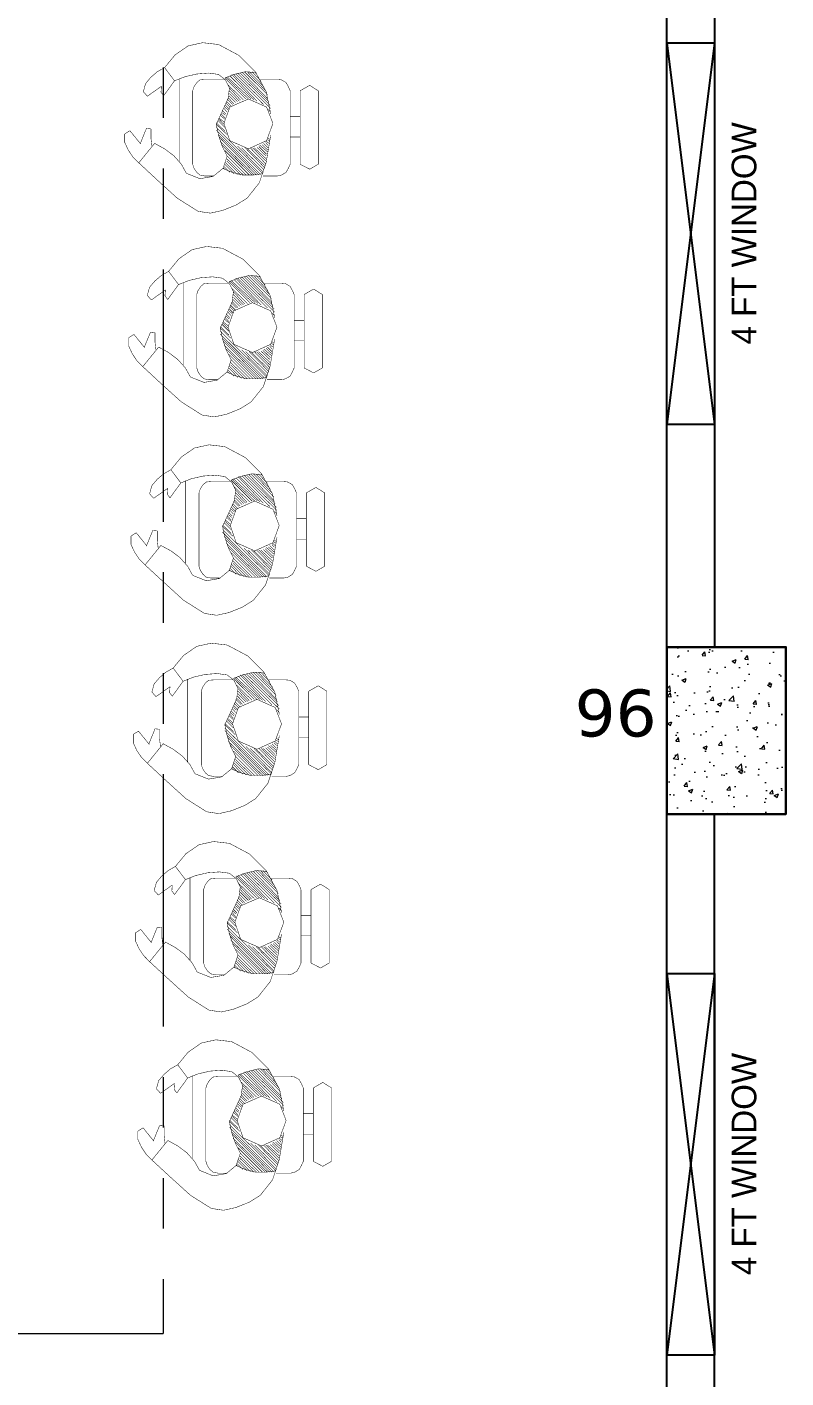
# Model space of a CAD drawing. Header units: inches. Extents: x -217 to 2701, y -906 to 3312.
# Drawn here: x 901.6 to 997, y 1458.1 to 1628 of the extents above; entities that cross this region are included whole.
import ezdxf

# ---------------------------------------------------------------- set-up
doc = ezdxf.new("R2010")
doc.units = ezdxf.units.IN
doc.header["$MEASUREMENT"] = 0
doc.linetypes.add('PHANTOM', pattern=[63.5, 31.75, -6.35, 6.35, -6.35, 6.35, -6.35])
doc.layers.get('0').update_dxf_attribs({"color": 8, "linetype": 'CONTINUOUS'})
for name, color, linetype, lineweight in [('AR. COLUMN', 160, 'CONTINUOUS', 30), ('AR. R.C.C HATCH', 253, 'CONTINUOUS', 9), ('PHAN', 8, 'PHANTOM', 18)]:
    doc.layers.add(name, color=color, linetype=linetype, lineweight=lineweight)
for name, color, linetype in [('COLUMN', 8, 'CONTINUOUS'), ('COLUMN HATCH', 8, 'CONTINUOUS'), ('MAA-CABLE TRAY', 8, 'CONTINUOUS'), ('TEXT', 8, 'CONTINUOUS'), ('WALL', 7, 'CONTINUOUS')]:
    doc.layers.add(name, color=color, linetype=linetype)
doc.styles.add('H St Bt', font='stylu.ttf')
doc.styles.add('VERDANA', font='verdana.ttf')

# ---------------------------------------------------------------- blocks, each defined once
blk = doc.blocks.new('*U414')
at = {"layer": 'WALL', "color": 0}
for p, q in [((60520.06, 48188.77), (60526.06, 48188.77)), ((60520.06, 48140.77), (60520.06, 48188.77)), ((60526.06, 48188.77), (60520.06, 48140.77)), ((60520.06, 48188.77), (60526.06, 48140.77)), ((60526.06, 48188.77), (60526.06, 48140.77)), ((60526.06, 48140.77), (60520.06, 48140.77))]:
    blk.add_line(p, q, dxfattribs=at)
at = {"layer": 'TEXT', "lineweight": 0, "style": 'H St Bt'}
blk.add_text('4 FT WINDOW', height=3.1104, rotation=90, dxfattribs=at).set_placement((60531.34, 48150.84))
blk = doc.blocks.new('*U415')
at = {"layer": 'WALL', "color": 0}
for p, q in [((60520.06, 48188.77), (60526.06, 48188.77)), ((60520.06, 48140.77), (60520.06, 48188.77)), ((60526.06, 48188.77), (60520.06, 48140.77)), ((60520.06, 48188.77), (60526.06, 48140.77)), ((60526.06, 48188.77), (60526.06, 48140.77)), ((60526.06, 48140.77), (60520.06, 48140.77))]:
    blk.add_line(p, q, dxfattribs=at)
at = {"layer": 'TEXT', "lineweight": 0, "style": 'H St Bt'}
blk.add_text('4 FT WINDOW', height=3.1104, rotation=90, dxfattribs=at).set_placement((60531.34, 48150.84))
blk = doc.blocks.new('ASDFCADF')
at = {"lineweight": 18}
blk.add_wipeout([(0, -21), (0, 0), (-15, 0), (-15, -21)], dxfattribs=at)
at = {"layer": 'AR. R.C.C HATCH'}
h = blk.add_hatch(dxfattribs=at)
h.set_pattern_fill('AR-CONC', color=256, scale=0.75, angle=360, style=0)
h.set_pattern_definition([(50, (-15, -23), (5.37945, -0.47064), [0.5625, -6.1875]), (355, (-15, -23), (-1.0406, 5.6414), [0.45, -4.95]), (100.451, (-14.5517, -23.039), (4.3388, 5.1708), [0.47805, -5.2586]), (46.184, (-15, -21.5), (8.0043, -1.2414), [0.8438, -9.2813]), (96.636, (-14.333, -21.6034), (7.01, 7.306), [0.717, -7.8879]), (351.184, (-15, -21.5), (7.01, 7.306), [0.675, -7.425]), (21, (-14.25, -21.875), (4.4768, -3.01964), [0.5625, -6.1875]), (326, (-14.25, -21.875), (1.8249, 5.4386), [0.45, -4.95]), (71.451, (-13.877, -22.1266), (6.3017, 2.419), [0.47805, -5.2586]), (37.5, (-15, -23), (0.0912, 2.4967), [0, -4.89, 0, -5.025, 0, -4.96875]), (7.5, (-15, -23), (1.97302, 2.9581), [0, -2.865, 0, -4.7775, 0, -1.89375]), (327.5, (-16.6725, -23), (4.00367, -0.16916), [0, -1.875, 0, -5.85, 0, -7.7625]), (317.5, (-17.4225, -23), (4.3739, 0.7508), [0, -2.4375, 0, -3.885, 0, -5.5125])])
h.paths.add_polyline_path([(0, 0), (-15, 0), (-15, -21), (0, -21)])
at = {"layer": 'AR. COLUMN'}
blk.add_lwpolyline([(0, -21), (0, 0), (-15, 0), (-15, -21)], close=True, dxfattribs=at)
at = {"layer": 'MAA-CABLE TRAY', "lineweight": 18}
for points in [[(-15, -21), (-15, 0), (0, 0), (0, -21)], [(-15, 0), (0, 0), (0, -21), (-15, -21)]]:
    blk.add_lwpolyline(points, close=True, dxfattribs=at)

msp = doc.modelspace()

# ---------------------------------------------------------------- hatches: boundary and pattern name
at = {"layer": 'COLUMN HATCH', "linetype": 'Continuous'}
msp.add_hatch(color=256, dxfattribs=at).paths.add_polyline_path([(997, 1549.98), (982, 1549.98), (982, 1528.98), (997, 1528.98)])

# ---------------------------------------------------------------- linework, layer by layer
at = {"layer": 'COLUMN', "linetype": 'Continuous'}
msp.add_lwpolyline([(982, 1528.98), (997, 1528.98), (997, 1549.98), (982, 1549.98)], close=True, dxfattribs=at)
at = {"layer": 'COLUMN', "linetype": 'Continuous', "const_width": 0.0614}
msp.add_lwpolyline([(939.55, 1510.25), (939.55, 1519.49)], dxfattribs=at)
at = {"layer": 'PHAN', "lineweight": 0}
for p in [(918.67, 1661), (894.67, 1463.63)]:
    msp.add_line(p, (918.67, 1463.63), dxfattribs=at)
at = {"layer": 'PHAN', "lineweight": 0, "const_width": 0.0614}
for points in [[(925.64, 1625.78), (923.64, 1626.01), (921.82, 1625.61), (920.17, 1624.47), (918.85, 1622.87)], [(932.2, 1617.05), (931.63, 1619.85), (930.26, 1622.36), (928.21, 1624.41), (925.64, 1625.78)], [(918.85, 1622.87), (917.94, 1622.36), (917.14, 1621.67), (916.46, 1620.87), (916.18, 1619.85)], [(918.85, 1622.87), (920.11, 1621.22), (918.74, 1619.34)], [(924.39, 1622.19), (922.9, 1622.07), (921.42, 1621.73), (920.11, 1621.22)], [(920.68, 1621.5), (920.68, 1611.07)], [(923.93, 1621.39), (923.3, 1621.33), (922.9, 1620.99), (922.56, 1620.48), (922.39, 1619.96)], [(923.93, 1621.39), (926.44, 1621.39)], [(926.84, 1618.99), (927.01, 1620.31), (926.5, 1621.33), (925.64, 1622.02), (924.39, 1622.19)], [(930.37, 1622.24), (929, 1622.36), (927.58, 1622.02), (926.44, 1621.56)], [(926.44, 1621.56), (929.06, 1618.93)], [(926.55, 1621.67), (929.4, 1618.93)], [(926.72, 1621.73), (929.74, 1618.93)], [(927.06, 1621.84), (930.09, 1618.82)], [(927.29, 1622.02), (930.48, 1618.65)], [(927.52, 1622.02), (931.28, 1618.25)], [(927.8, 1622.07), (932.2, 1617.74)], [(928.03, 1622.19), (932.14, 1618.14)], [(928.38, 1622.19), (931.97, 1618.6)], [(928.66, 1622.24), (931.85, 1618.93)], [(928.89, 1622.36), (931.8, 1619.45)], [(929.23, 1622.36), (931.57, 1619.96)], [(929.52, 1622.36), (931.34, 1620.48)], [(929.86, 1622.36), (931, 1621.16)], [(930.26, 1622.24), (930.48, 1622.02)], [(930.83, 1621.39), (933.05, 1621.39)], [(934.65, 1619.96), (934.42, 1620.48), (934.13, 1620.99), (933.56, 1621.33), (933.05, 1621.39)], [(916.18, 1619.85), (916.69, 1619.28)], [(916.69, 1619.28), (918.46, 1620.53)], [(918.74, 1619.34), (918.4, 1619.79), (918.46, 1620.53)], [(922.39, 1610.72), (922.39, 1619.96)], [(926.84, 1620.7), (928.77, 1618.82)], [(927.01, 1620.31), (928.43, 1618.77)], [(927.01, 1619.96), (928.26, 1618.65)], [(927.01, 1619.62), (928.03, 1618.6)], [(934.65, 1619.96), (934.65, 1610.72)], [(938.18, 1619.96), (937.1, 1620.65), (935.9, 1619.96)], [(935.9, 1619.96), (935.9, 1610.72)], [(938.18, 1610.72), (938.18, 1619.96)], [(926.84, 1618.99), (925.35, 1615.74), (925.64, 1614.37), (926.09, 1613.01), (926.72, 1611.75)], [(929.4, 1618.93), (927.06, 1617.91), (926.32, 1615.86), (927.06, 1613.69), (929.4, 1612.66), (931.68, 1613.69), (932.48, 1615.86), (931.68, 1617.91), (929.4, 1618.93)], [(926.32, 1617.74), (926.72, 1617.28)], [(926.44, 1617.91), (926.84, 1617.57)], [(926.5, 1618.14), (927.01, 1617.63)], [(926.55, 1618.42), (927.06, 1617.91)], [(926.67, 1618.6), (927.29, 1617.97)], [(926.72, 1618.93), (927.41, 1618.25)], [(926.84, 1619.11), (927.58, 1618.31)], [(926.95, 1619.34), (927.8, 1618.48)], [(925.58, 1616.2), (926.44, 1615.34)], [(925.7, 1616.54), (926.32, 1616.03)], [(925.7, 1616.37), (926.32, 1615.74)], [(925.87, 1616.88), (926.44, 1616.37)], [(925.98, 1617.05), (926.44, 1616.54)], [(926.09, 1617.22), (926.5, 1616.88)], [(926.15, 1617.45), (926.55, 1617.05)], [(931.85, 1617.63), (932.2, 1617.28)], [(935.9, 1616.71), (934.65, 1616.71)], [(913.84, 1614.53), (914.49, 1614.94)], [(915.61, 1610.9), (914.87, 1611.64), (914.28, 1612.51), (913.84, 1613.47), (913.84, 1614.53)], [(915.86, 1613.26), (914.49, 1614.94)], [(921.59, 1609.59), (920.97, 1610.72), (920, 1611.81), (918.85, 1612.66), (917.6, 1613.35), (915.61, 1610.9), (917.94, 1608.73), (920.45, 1606.45), (923.07, 1604.8), (924.61, 1604.57), (926.15, 1604.91), (927.86, 1605.6), (929.23, 1606.45), (930.77, 1608.39), (931.63, 1610.95), (932.2, 1614.37)], [(915.8, 1613.33), (916.57, 1615.23)], [(916.57, 1615.23), (917.14, 1615.17)], [(917.14, 1615.17), (917.14, 1613.98)], [(925.35, 1615.92), (926.44, 1614.89)], [(925.35, 1615.74), (926.67, 1614.49)], [(925.35, 1615.34), (931.23, 1609.53)], [(925.35, 1615), (930.94, 1609.42)], [(925.58, 1614.49), (930.71, 1609.36)], [(917.14, 1613.98), (917.26, 1613.01)], [(925.7, 1614.15), (930.43, 1609.36)], [(925.81, 1613.63), (930.14, 1609.36)], [(926.09, 1613.12), (929.86, 1609.36)], [(928.03, 1613.01), (931.28, 1609.7)], [(928.55, 1612.78), (931.34, 1610.04)], [(929, 1612.78), (931.45, 1610.27)], [(929.29, 1612.66), (931.45, 1610.56)], [(929.63, 1612.78), (931.57, 1610.78)], [(929.92, 1612.78), (931.57, 1611.13)], [(930.14, 1612.78), (931.63, 1611.41)], [(930.48, 1612.84), (931.63, 1611.75)], [(930.71, 1612.95), (931.68, 1611.98)], [(930.83, 1613.12), (931.8, 1612.27)], [(931.11, 1613.18), (931.85, 1612.49)], [(931.28, 1613.35), (931.85, 1612.78)], [(931.57, 1613.46), (931.85, 1613.12)], [(931.63, 1613.63), (931.97, 1613.35)], [(931.8, 1613.81), (932.08, 1613.63)], [(931.85, 1614.03), (932.08, 1613.86)], [(934.65, 1614.15), (935.9, 1614.15)], [(921.59, 1609.59), (923.3, 1608.9), (924.95, 1609.19), (926.21, 1610.21), (926.72, 1611.75)], [(926.44, 1612.44), (929.52, 1609.36)], [(926.5, 1610.95), (928.03, 1609.42)], [(926.67, 1611.41), (928.77, 1609.36)], [(926.67, 1611.13), (928.43, 1609.36)], [(926.72, 1611.75), (929.12, 1609.36)], [(922.39, 1610.72), (922.56, 1610.21), (922.9, 1609.7), (923.3, 1609.36), (923.93, 1609.24)], [(925.01, 1609.24), (923.93, 1609.24)], [(926.15, 1610.21), (927.35, 1609.7), (928.66, 1609.36), (929.92, 1609.36), (931.23, 1609.53)], [(926.21, 1610.27), (926.5, 1610.04)], [(926.32, 1610.44), (927.06, 1609.7)], [(926.44, 1610.72), (927.58, 1609.53)], [(933.05, 1609.24), (931.23, 1609.24)], [(933.05, 1609.24), (933.56, 1609.36), (934.13, 1609.7), (934.42, 1610.21), (934.65, 1610.72)], [(935.9, 1610.72), (937.1, 1610.1), (938.18, 1610.72)], [(926.14, 1600.15), (924.15, 1600.38), (922.32, 1599.98), (920.67, 1598.84), (919.36, 1597.25)], [(932.7, 1591.43), (932.13, 1594.22), (930.76, 1596.73), (928.71, 1598.78), (926.14, 1600.15)], [(919.36, 1597.25), (918.45, 1596.73), (917.65, 1596.05), (916.96, 1595.25), (916.68, 1594.22)], [(919.36, 1597.25), (920.61, 1595.59), (919.25, 1593.71)], [(924.89, 1596.56), (923.41, 1596.45), (921.93, 1596.1), (920.61, 1595.59)], [(921.18, 1595.87), (921.18, 1585.44)], [(924.43, 1595.76), (923.81, 1595.7), (923.41, 1595.36), (923.07, 1594.85), (922.9, 1594.34)], [(924.43, 1595.76), (926.94, 1595.76)], [(927.34, 1593.37), (927.51, 1594.68), (927, 1595.7), (926.14, 1596.39), (924.89, 1596.56)], [(930.88, 1596.62), (929.51, 1596.73), (928.08, 1596.39), (926.94, 1595.93)], [(926.94, 1595.93), (929.56, 1593.31)], [(927.06, 1596.05), (929.91, 1593.31)], [(927.23, 1596.1), (930.25, 1593.31)], [(927.57, 1596.22), (930.59, 1593.2)], [(927.8, 1596.39), (930.99, 1593.02)], [(928.03, 1596.39), (931.79, 1592.63)], [(928.31, 1596.45), (932.7, 1592.11)], [(928.54, 1596.56), (932.64, 1592.51)], [(928.88, 1596.56), (932.47, 1592.97)], [(929.17, 1596.62), (932.36, 1593.31)], [(929.39, 1596.73), (932.3, 1593.82)], [(929.74, 1596.73), (932.08, 1594.34)], [(930.02, 1596.73), (931.85, 1594.85)], [(930.36, 1596.73), (931.5, 1595.53)], [(930.76, 1596.62), (930.99, 1596.39)], [(931.33, 1595.76), (933.56, 1595.76)], [(935.15, 1594.34), (934.92, 1594.85), (934.64, 1595.36), (934.07, 1595.7), (933.56, 1595.76)], [(916.68, 1594.22), (917.19, 1593.65)], [(917.19, 1593.65), (918.96, 1594.91)], [(919.25, 1593.71), (918.9, 1594.16), (918.96, 1594.91)], [(922.9, 1585.1), (922.9, 1594.34)], [(927.34, 1595.08), (929.28, 1593.2)], [(927.51, 1594.68), (928.94, 1593.14)], [(927.51, 1594.34), (928.77, 1593.02)], [(927.51, 1593.99), (928.54, 1592.97)], [(935.15, 1594.34), (935.15, 1585.1)], [(938.69, 1594.34), (937.6, 1595.02), (936.41, 1594.34)], [(936.41, 1594.34), (936.41, 1585.1)], [(938.69, 1585.1), (938.69, 1594.34)], [(927.34, 1593.37), (925.86, 1590.12), (926.14, 1588.75), (926.6, 1587.38), (927.23, 1586.13)], [(929.91, 1593.31), (927.57, 1592.28), (926.83, 1590.23), (927.57, 1588.07), (929.91, 1587.04), (932.19, 1588.07), (932.99, 1590.23), (932.19, 1592.28), (929.91, 1593.31)], [(926.94, 1592.28), (927.34, 1591.94)], [(927, 1592.51), (927.51, 1592)], [(927.06, 1592.8), (927.57, 1592.28)], [(927.17, 1592.97), (927.8, 1592.34)], [(927.23, 1593.31), (927.91, 1592.63)], [(927.34, 1593.48), (928.08, 1592.68)], [(927.46, 1593.71), (928.31, 1592.85)], [(926.09, 1590.57), (926.94, 1589.72)], [(926.2, 1590.92), (926.83, 1590.4)], [(926.2, 1590.75), (926.83, 1590.12)], [(926.37, 1591.26), (926.94, 1590.75)], [(926.49, 1591.43), (926.94, 1590.92)], [(926.6, 1591.6), (927, 1591.26)], [(926.66, 1591.83), (927.06, 1591.43)], [(926.83, 1592.11), (927.23, 1591.66)], [(932.36, 1592), (932.7, 1591.66)], [(936.41, 1591.09), (935.15, 1591.09)], [(916.11, 1585.27), (915.37, 1586.01), (914.79, 1586.89), (914.35, 1587.84), (914.35, 1588.9)], [(914.35, 1588.9), (915, 1589.32)], [(916.36, 1587.63), (915, 1589.32)], [(916.3, 1587.7), (917.08, 1589.6)], [(917.08, 1589.6), (917.65, 1589.55)], [(917.65, 1589.55), (917.65, 1588.35)], [(925.86, 1590.29), (926.94, 1589.26)], [(925.86, 1590.12), (927.17, 1588.86)], [(925.86, 1589.72), (931.73, 1583.9)], [(925.86, 1589.37), (931.45, 1583.79)], [(926.09, 1588.86), (931.22, 1583.73)], [(922.1, 1583.96), (921.47, 1585.1), (920.5, 1586.18), (919.36, 1587.04), (918.11, 1587.72), (916.11, 1585.27), (918.45, 1583.1), (920.96, 1580.83), (923.58, 1579.17), (925.12, 1578.94), (926.66, 1579.28), (928.37, 1579.97), (929.74, 1580.83), (931.28, 1582.76), (932.13, 1585.33), (932.7, 1588.75)], [(917.65, 1588.35), (917.76, 1587.38)], [(926.2, 1588.52), (930.93, 1583.73)], [(926.32, 1588.01), (930.65, 1583.73)], [(926.6, 1587.49), (930.36, 1583.73)], [(928.54, 1587.38), (931.79, 1584.07)], [(929.05, 1587.15), (931.85, 1584.42)], [(929.51, 1587.15), (931.96, 1584.64)], [(930.14, 1587.15), (932.08, 1585.16)], [(930.42, 1587.15), (932.08, 1585.5)], [(930.65, 1587.15), (932.13, 1585.78)], [(930.99, 1587.21), (932.13, 1586.13)], [(931.22, 1587.32), (932.19, 1586.36)], [(931.33, 1587.49), (932.3, 1586.64)], [(931.62, 1587.55), (932.36, 1586.87)], [(931.79, 1587.72), (932.36, 1587.15)], [(932.08, 1587.84), (932.36, 1587.49)], [(932.13, 1588.01), (932.47, 1587.72)], [(932.3, 1588.18), (932.59, 1588.01)], [(932.36, 1588.41), (932.59, 1588.24)], [(935.15, 1588.52), (936.41, 1588.52)], [(922.1, 1583.96), (923.81, 1583.28), (925.46, 1583.56), (926.71, 1584.59), (927.23, 1586.13)], [(926.94, 1586.81), (930.02, 1583.73)], [(927.17, 1585.78), (929.28, 1583.73)], [(927.17, 1585.5), (928.94, 1583.73)], [(927.23, 1586.13), (929.62, 1583.73)], [(929.79, 1587.04), (931.96, 1584.93)], [(922.9, 1585.1), (923.07, 1584.59), (923.41, 1584.07), (923.81, 1583.73), (924.43, 1583.62)], [(926.66, 1584.59), (927.85, 1584.07), (929.17, 1583.73), (930.42, 1583.73), (931.73, 1583.9)], [(926.71, 1584.64), (927, 1584.42)], [(926.83, 1584.81), (927.57, 1584.07)], [(926.94, 1585.1), (928.08, 1583.9)], [(927, 1585.33), (928.54, 1583.79)], [(933.56, 1583.62), (934.07, 1583.73), (934.64, 1584.07), (934.92, 1584.59), (935.15, 1585.1)], [(936.41, 1585.1), (937.6, 1584.47), (938.69, 1585.1)], [(925.52, 1583.62), (924.43, 1583.62)], [(933.56, 1583.62), (931.73, 1583.62)], [(926.43, 1575.2), (924.44, 1575.43), (922.61, 1575.03), (920.96, 1573.89), (919.65, 1572.3)], [(932.99, 1566.48), (932.42, 1569.27), (931.05, 1571.78), (929, 1573.83), (926.43, 1575.2)], [(919.65, 1572.3), (918.74, 1571.78), (917.94, 1571.1), (917.25, 1570.3), (916.97, 1569.27)], [(919.65, 1572.3), (920.9, 1570.64), (919.53, 1568.76)], [(925.18, 1571.61), (923.69, 1571.5), (922.21, 1571.16), (920.9, 1570.64)], [(921.47, 1570.93), (921.47, 1560.49)], [(924.72, 1570.81), (924.09, 1570.75), (923.69, 1570.41), (923.35, 1569.9), (923.18, 1569.39)], [(924.72, 1570.81), (927.23, 1570.81)], [(927.63, 1568.42), (927.8, 1569.73), (927.29, 1570.75), (926.43, 1571.44), (925.18, 1571.61)], [(931.16, 1571.67), (929.8, 1571.78), (928.37, 1571.44), (927.23, 1570.98)], [(927.23, 1570.98), (929.85, 1568.36)], [(927.34, 1571.1), (930.19, 1568.36)], [(927.51, 1571.16), (930.54, 1568.36)], [(927.63, 1570.13), (929.57, 1568.25)], [(927.86, 1571.27), (930.88, 1568.25)], [(928.09, 1571.44), (931.28, 1568.08)], [(928.31, 1571.44), (932.08, 1567.68)], [(928.6, 1571.5), (932.99, 1567.16)], [(928.83, 1571.61), (932.93, 1567.56)], [(929.17, 1571.61), (932.76, 1568.02)], [(929.45, 1571.67), (932.65, 1568.36)], [(929.68, 1571.78), (932.59, 1568.87)], [(930.02, 1571.78), (932.36, 1569.39)], [(930.31, 1571.78), (932.13, 1569.9)], [(930.65, 1571.78), (931.79, 1570.58)], [(931.05, 1571.67), (931.28, 1571.44)], [(931.62, 1570.81), (933.84, 1570.81)], [(935.44, 1569.39), (935.21, 1569.9), (934.93, 1570.41), (934.36, 1570.75), (933.84, 1570.81)], [(916.97, 1569.27), (917.48, 1568.7)], [(917.48, 1568.7), (919.25, 1569.96)], [(919.53, 1568.76), (919.19, 1569.22), (919.25, 1569.96)], [(923.18, 1560.15), (923.18, 1569.39)], [(927.63, 1568.42), (926.15, 1565.17), (926.43, 1563.8), (926.89, 1562.43), (927.51, 1561.18)], [(927.63, 1568.53), (928.37, 1567.73)], [(927.74, 1568.76), (928.6, 1567.9)], [(927.8, 1569.73), (929.22, 1568.19)], [(927.8, 1569.39), (929.05, 1568.08)], [(927.8, 1569.04), (928.83, 1568.02)], [(935.44, 1569.39), (935.44, 1560.15)], [(938.98, 1569.39), (937.89, 1570.07), (936.69, 1569.39)], [(936.69, 1569.39), (936.69, 1560.15)], [(938.98, 1560.15), (938.98, 1569.39)], [(926.95, 1566.88), (927.34, 1566.48)], [(930.19, 1568.36), (927.86, 1567.33), (927.12, 1565.28), (927.86, 1563.12), (930.19, 1562.09), (932.48, 1563.12), (933.27, 1565.28), (932.48, 1567.33), (930.19, 1568.36)], [(927.12, 1567.16), (927.51, 1566.71)], [(927.23, 1567.33), (927.63, 1566.99)], [(927.29, 1567.56), (927.8, 1567.05)], [(927.34, 1567.85), (927.86, 1567.33)], [(927.46, 1568.02), (928.09, 1567.39)], [(927.51, 1568.36), (928.2, 1567.68)], [(932.65, 1567.05), (932.99, 1566.71)], [(926.15, 1565.34), (927.23, 1564.31)], [(926.15, 1565.17), (927.46, 1563.92)], [(926.37, 1565.63), (927.23, 1564.77)], [(926.49, 1565.97), (927.12, 1565.45)], [(926.49, 1565.8), (927.12, 1565.17)], [(926.66, 1566.31), (927.23, 1565.8)], [(926.77, 1566.48), (927.23, 1565.97)], [(926.89, 1566.65), (927.29, 1566.31)], [(936.69, 1566.14), (935.44, 1566.14)], [(916.4, 1560.32), (915.66, 1561.06), (915.08, 1561.94), (914.63, 1562.89), (914.64, 1563.96)], [(914.64, 1563.96), (915.29, 1564.37)], [(916.65, 1562.68), (915.29, 1564.37)], [(922.38, 1559.01), (921.76, 1560.15), (920.79, 1561.24), (919.65, 1562.09), (918.39, 1562.77), (916.4, 1560.32), (918.74, 1558.16), (921.24, 1555.88), (923.87, 1554.22), (925.41, 1553.99), (926.95, 1554.33), (928.66, 1555.02), (930.02, 1555.88), (931.56, 1557.81), (932.42, 1560.38), (932.99, 1563.8)], [(916.59, 1562.75), (917.37, 1564.66)], [(917.37, 1564.66), (917.94, 1564.6)], [(917.94, 1564.6), (917.94, 1563.4)], [(917.94, 1563.4), (918.05, 1562.43)], [(926.15, 1564.77), (932.02, 1558.95)], [(926.15, 1564.43), (931.73, 1558.84)], [(926.37, 1563.92), (931.51, 1558.78)], [(926.49, 1563.57), (931.22, 1558.78)], [(932.65, 1563.46), (932.87, 1563.29)], [(935.44, 1563.57), (936.69, 1563.57)], [(926.6, 1563.06), (930.94, 1558.78)], [(926.89, 1562.54), (930.65, 1558.78)], [(927.23, 1561.86), (930.31, 1558.78)], [(928.83, 1562.43), (932.08, 1559.13)], [(929.34, 1562.2), (932.13, 1559.47)], [(929.8, 1562.2), (932.25, 1559.69)], [(930.08, 1562.09), (932.25, 1559.98)], [(930.42, 1562.2), (932.36, 1560.21)], [(930.71, 1562.2), (932.36, 1560.55)], [(930.94, 1562.2), (932.42, 1560.83)], [(931.28, 1562.26), (932.42, 1561.18)], [(931.51, 1562.37), (932.48, 1561.41)], [(931.62, 1562.54), (932.59, 1561.69)], [(931.9, 1562.6), (932.65, 1561.92)], [(932.08, 1562.77), (932.65, 1562.2)], [(932.36, 1562.89), (932.65, 1562.54)], [(932.42, 1563.06), (932.76, 1562.77)], [(932.59, 1563.23), (932.87, 1563.06)], [(922.38, 1559.01), (924.09, 1558.33), (925.75, 1558.61), (927, 1559.64), (927.51, 1561.18)], [(923.18, 1560.15), (923.35, 1559.64), (923.69, 1559.13), (924.09, 1558.78), (924.72, 1558.67)], [(927.23, 1560.15), (928.37, 1558.95)], [(927.29, 1560.38), (928.83, 1558.84)], [(927.46, 1560.83), (929.57, 1558.78)], [(927.46, 1560.55), (929.22, 1558.78)], [(927.51, 1561.18), (929.91, 1558.78)], [(933.84, 1558.67), (934.36, 1558.78), (934.93, 1559.13), (935.21, 1559.64), (935.44, 1560.15)], [(936.69, 1560.15), (937.89, 1559.52), (938.98, 1560.15)], [(925.8, 1558.67), (924.72, 1558.67)], [(926.95, 1559.64), (928.14, 1559.13), (929.45, 1558.78), (930.71, 1558.78), (932.02, 1558.95)], [(927, 1559.69), (927.29, 1559.47)], [(927.12, 1559.87), (927.86, 1559.13)], [(933.84, 1558.67), (932.02, 1558.67)], [(926.72, 1550.25), (924.72, 1550.48), (922.9, 1550.08), (921.25, 1548.94), (919.93, 1547.35)], [(933.28, 1541.53), (932.71, 1544.33), (931.34, 1546.83), (929.29, 1548.89), (926.72, 1550.25)], [(919.93, 1547.35), (919.02, 1546.83), (918.22, 1546.15), (917.54, 1545.35), (917.26, 1544.33)], [(919.93, 1547.35), (921.19, 1545.69), (919.82, 1543.81)], [(925.47, 1546.66), (923.98, 1546.55), (922.5, 1546.21), (921.19, 1545.69)], [(927.92, 1543.47), (928.09, 1544.78), (927.58, 1545.81), (926.72, 1546.49), (925.47, 1546.66)], [(931.45, 1546.72), (930.08, 1546.83), (928.66, 1546.49), (927.52, 1546.04)], [(928.14, 1546.32), (931.17, 1543.3)], [(928.37, 1546.49), (931.56, 1543.13)], [(928.6, 1546.49), (932.36, 1542.73)], [(928.88, 1546.55), (933.28, 1542.21)], [(929.11, 1546.66), (933.22, 1542.62)], [(929.46, 1546.66), (933.05, 1543.07)], [(929.74, 1546.72), (932.93, 1543.41)], [(929.97, 1546.83), (932.88, 1543.92)], [(930.31, 1546.83), (932.65, 1544.44)], [(930.6, 1546.83), (932.42, 1544.95)], [(930.94, 1546.83), (932.08, 1545.63)], [(931.34, 1546.72), (931.56, 1546.49)], [(917.77, 1543.75), (919.54, 1545.01)], [(919.82, 1543.81), (919.48, 1544.27), (919.54, 1545.01)], [(921.76, 1545.98), (921.76, 1535.54)], [(925.01, 1545.86), (924.38, 1545.81), (923.98, 1545.46), (923.64, 1544.95), (923.47, 1544.44)], [(925.01, 1545.86), (927.52, 1545.86)], [(927.52, 1546.04), (930.14, 1543.41)], [(927.63, 1546.15), (930.48, 1543.41)], [(927.8, 1546.21), (930.82, 1543.41)], [(927.92, 1545.18), (929.85, 1543.3)], [(928.09, 1544.78), (929.51, 1543.24)], [(931.91, 1545.86), (934.13, 1545.86)], [(935.73, 1544.44), (935.5, 1544.95), (935.21, 1545.46), (934.64, 1545.81), (934.13, 1545.86)], [(939.26, 1544.44), (938.18, 1545.12), (936.98, 1544.44)], [(917.26, 1544.33), (917.77, 1543.75)], [(923.47, 1535.2), (923.47, 1544.44)], [(927.92, 1543.47), (926.43, 1540.22), (926.72, 1538.85), (927.17, 1537.48), (927.8, 1536.23)], [(930.48, 1543.41), (928.14, 1542.39), (927.4, 1540.33), (928.14, 1538.17), (930.48, 1537.14), (932.76, 1538.17), (933.56, 1540.33), (932.76, 1542.39), (930.48, 1543.41)], [(927.75, 1543.07), (928.37, 1542.44)], [(927.8, 1543.41), (928.49, 1542.73)], [(927.92, 1543.58), (928.66, 1542.78)], [(928.03, 1543.81), (928.88, 1542.95)], [(928.09, 1544.44), (929.34, 1543.13)], [(928.09, 1544.1), (929.11, 1543.07)], [(935.73, 1544.44), (935.73, 1535.2)], [(936.98, 1544.44), (936.98, 1535.2)], [(939.26, 1535.2), (939.26, 1544.44)], [(926.95, 1541.36), (927.52, 1540.85)], [(927.06, 1541.53), (927.52, 1541.02)], [(927.17, 1541.7), (927.58, 1541.36)], [(927.23, 1541.93), (927.63, 1541.53)], [(927.4, 1542.21), (927.8, 1541.76)], [(927.52, 1542.39), (927.92, 1542.04)], [(927.58, 1542.62), (928.09, 1542.1)], [(927.63, 1542.9), (928.14, 1542.39)], [(932.93, 1542.1), (933.28, 1541.76)], [(916.88, 1537.81), (917.65, 1539.71)], [(917.65, 1539.71), (918.22, 1539.65)], [(918.22, 1539.65), (918.22, 1538.45)], [(926.43, 1540.39), (927.52, 1539.36)], [(926.43, 1540.22), (927.75, 1538.97)], [(926.43, 1539.82), (932.31, 1534)], [(926.66, 1540.68), (927.52, 1539.82)], [(926.78, 1541.02), (927.4, 1540.5)], [(926.78, 1540.85), (927.4, 1540.22)], [(936.98, 1541.19), (935.73, 1541.19)], [(914.92, 1539.01), (915.57, 1539.42)], [(916.69, 1535.37), (915.95, 1536.11), (915.36, 1536.99), (914.92, 1537.94), (914.92, 1539.01)], [(916.94, 1537.73), (915.57, 1539.42)], [(922.67, 1534.06), (922.05, 1535.2), (921.08, 1536.29), (919.93, 1537.14), (918.68, 1537.83), (916.69, 1535.37), (919.02, 1533.21), (921.53, 1530.93), (924.15, 1529.27), (925.69, 1529.04), (927.23, 1529.39), (928.94, 1530.07), (930.31, 1530.93), (931.85, 1532.86), (932.71, 1535.43), (933.28, 1538.85)], [(918.22, 1538.45), (918.34, 1537.48)], [(926.43, 1539.48), (932.02, 1533.89)], [(926.66, 1538.97), (931.79, 1533.83)], [(926.78, 1538.62), (931.51, 1533.83)], [(926.89, 1538.11), (931.22, 1533.83)], [(932.36, 1537.83), (932.93, 1537.25)], [(932.65, 1537.94), (932.93, 1537.6)], [(932.71, 1538.11), (933.05, 1537.83)], [(932.88, 1538.28), (933.16, 1538.11)], [(932.93, 1538.51), (933.16, 1538.34)], [(935.73, 1538.62), (936.98, 1538.62)], [(922.67, 1534.06), (924.38, 1533.38), (926.03, 1533.66), (927.29, 1534.69), (927.8, 1536.23)], [(927.17, 1537.6), (930.94, 1533.83)], [(927.52, 1536.91), (930.6, 1533.83)], [(927.8, 1536.23), (930.2, 1533.83)], [(929.11, 1537.48), (932.36, 1534.18)], [(929.63, 1537.25), (932.42, 1534.52)], [(930.08, 1537.25), (932.53, 1534.75)], [(930.37, 1537.14), (932.53, 1535.03)], [(930.71, 1537.25), (932.65, 1535.26)], [(931, 1537.25), (932.65, 1535.6)], [(931.22, 1537.25), (932.71, 1535.89)], [(931.56, 1537.31), (932.71, 1536.23)], [(931.79, 1537.42), (932.76, 1536.46)], [(931.91, 1537.6), (932.88, 1536.74)], [(932.19, 1537.65), (932.93, 1536.97)], [(923.47, 1535.2), (923.64, 1534.69), (923.98, 1534.18), (924.38, 1533.83), (925.01, 1533.72)], [(927.23, 1534.69), (928.43, 1534.18), (929.74, 1533.83), (931, 1533.83), (932.31, 1534)], [(927.29, 1534.75), (927.58, 1534.52)], [(927.4, 1534.92), (928.14, 1534.18)], [(927.52, 1535.2), (928.66, 1534)], [(927.58, 1535.43), (929.11, 1533.89)], [(927.75, 1535.89), (929.85, 1533.83)], [(927.75, 1535.6), (929.51, 1533.83)], [(934.13, 1533.72), (934.64, 1533.83), (935.21, 1534.18), (935.5, 1534.69), (935.73, 1535.2)], [(936.98, 1535.2), (938.18, 1534.57), (939.26, 1535.2)], [(926.09, 1533.72), (925.01, 1533.72)], [(934.13, 1533.72), (932.31, 1533.72)], [(927.01, 1525.3), (925.01, 1525.53), (923.19, 1525.13), (921.53, 1523.99), (920.22, 1522.4)], [(933.56, 1516.58), (932.99, 1519.38), (931.63, 1521.88), (929.57, 1523.94), (927.01, 1525.3)], [(920.22, 1522.4), (919.31, 1521.88), (918.51, 1521.2), (917.83, 1520.4), (917.54, 1519.38)], [(920.22, 1522.4), (921.48, 1520.74), (920.11, 1518.86)], [(925.75, 1521.71), (924.27, 1521.6), (922.79, 1521.26), (921.48, 1520.74)], [(922.05, 1521.03), (922.05, 1510.59)], [(925.3, 1520.92), (924.67, 1520.86), (924.27, 1520.51), (923.93, 1520), (923.76, 1519.49)], [(925.3, 1520.92), (927.81, 1520.92)], [(928.2, 1518.52), (928.37, 1519.83), (927.86, 1520.86), (927.01, 1521.54), (925.75, 1521.71)], [(931.74, 1521.77), (930.37, 1521.88), (928.95, 1521.54), (927.81, 1521.09)], [(927.81, 1521.09), (930.43, 1518.46)], [(927.92, 1521.2), (930.77, 1518.46)], [(928.09, 1521.26), (931.11, 1518.46)], [(928.43, 1521.37), (931.45, 1518.35)], [(928.66, 1521.54), (931.85, 1518.18)], [(928.89, 1521.54), (932.65, 1517.78)], [(929.17, 1521.6), (933.56, 1517.27)], [(929.4, 1521.71), (933.51, 1517.67)], [(929.74, 1521.71), (933.34, 1518.12)], [(930.03, 1521.77), (933.22, 1518.46)], [(930.26, 1521.88), (933.16, 1518.98)], [(930.6, 1521.88), (932.94, 1519.49)], [(930.89, 1521.88), (932.71, 1520)], [(931.22, 1521.88), (932.37, 1520.69)], [(931.63, 1521.77), (931.85, 1521.54)], [(932.19, 1520.92), (934.42, 1520.92)], [(936.01, 1519.49), (935.79, 1520), (935.5, 1520.51), (934.93, 1520.86), (934.42, 1520.92)], [(917.54, 1519.38), (918.06, 1518.8)], [(918.06, 1518.8), (919.82, 1520.06)], [(920.11, 1518.86), (919.77, 1519.32), (919.82, 1520.06)], [(923.76, 1510.25), (923.76, 1519.49)], [(928.2, 1520.23), (930.14, 1518.35)], [(928.37, 1519.83), (929.8, 1518.29)], [(928.37, 1519.49), (929.63, 1518.18)], [(928.37, 1519.15), (929.4, 1518.12)], [(936.01, 1519.49), (936.01, 1510.25)], [(939.55, 1519.49), (938.47, 1520.17), (937.27, 1519.49)], [(937.27, 1519.49), (937.27, 1510.25)], [(928.2, 1518.52), (926.72, 1515.27), (927.01, 1513.9), (927.46, 1512.53), (928.09, 1511.28)], [(930.77, 1518.46), (928.43, 1517.44), (927.69, 1515.38), (928.43, 1513.22), (930.77, 1512.19), (933.05, 1513.22), (933.85, 1515.38), (933.05, 1517.44), (930.77, 1518.46)], [(927.81, 1517.44), (928.2, 1517.09)], [(927.86, 1517.67), (928.37, 1517.15)], [(927.92, 1517.95), (928.43, 1517.44)], [(928.03, 1518.12), (928.66, 1517.5)], [(928.09, 1518.46), (928.77, 1517.78)], [(928.2, 1518.63), (928.95, 1517.83)], [(928.32, 1518.86), (929.17, 1518.01)], [(926.95, 1515.73), (927.81, 1514.87)], [(927.06, 1516.07), (927.69, 1515.56)], [(927.06, 1515.9), (927.69, 1515.27)], [(927.24, 1516.41), (927.81, 1515.9)], [(927.35, 1516.58), (927.81, 1516.07)], [(927.46, 1516.75), (927.86, 1516.41)], [(927.52, 1516.98), (927.92, 1516.58)], [(927.69, 1517.27), (928.09, 1516.81)], [(933.22, 1517.15), (933.56, 1516.81)], [(937.27, 1516.24), (936.01, 1516.24)], [(915.21, 1514.06), (915.86, 1514.47)], [(916.97, 1510.42), (916.24, 1511.16), (915.65, 1512.04), (915.21, 1512.99), (915.21, 1514.06)], [(917.22, 1512.78), (915.86, 1514.47)], [(917.17, 1512.86), (917.94, 1514.76)], [(917.94, 1514.76), (918.51, 1514.7)], [(918.51, 1514.7), (918.51, 1513.5)], [(926.72, 1515.44), (927.81, 1514.42)], [(926.72, 1515.27), (928.03, 1514.02)], [(926.72, 1514.87), (932.6, 1509.06)], [(926.72, 1514.53), (932.31, 1508.94)], [(922.96, 1509.11), (922.33, 1510.25), (921.36, 1511.34), (920.22, 1512.19), (918.97, 1512.88), (916.97, 1510.42), (919.31, 1508.26), (921.82, 1505.98), (924.44, 1504.32), (925.98, 1504.09), (927.52, 1504.44), (929.23, 1505.12), (930.6, 1505.98), (932.14, 1507.92), (932.99, 1510.48), (933.56, 1513.9)], [(918.51, 1513.5), (918.63, 1512.53)], [(926.95, 1514.02), (932.08, 1508.88)], [(927.06, 1513.67), (931.8, 1508.88)], [(927.18, 1513.16), (931.51, 1508.88)], [(927.46, 1512.65), (931.22, 1508.88)], [(929.4, 1512.53), (932.65, 1509.23)], [(931.85, 1512.36), (932.99, 1511.28)], [(932.08, 1512.48), (933.05, 1511.51)], [(932.19, 1512.65), (933.16, 1511.79)], [(932.48, 1512.71), (933.22, 1512.02)], [(932.65, 1512.88), (933.22, 1512.3)], [(932.94, 1512.99), (933.22, 1512.65)], [(932.99, 1513.16), (933.34, 1512.88)], [(933.16, 1513.33), (933.45, 1513.16)], [(933.22, 1513.56), (933.45, 1513.39)], [(936.01, 1513.67), (937.27, 1513.67)], [(922.96, 1509.11), (924.67, 1508.43), (926.32, 1508.71), (927.58, 1509.74), (928.09, 1511.28)], [(927.81, 1511.97), (930.89, 1508.88)], [(928.03, 1510.94), (930.14, 1508.88)], [(928.03, 1510.65), (929.8, 1508.88)], [(928.09, 1511.28), (930.48, 1508.88)], [(929.92, 1512.3), (932.71, 1509.57)], [(930.37, 1512.3), (932.82, 1509.8)], [(930.66, 1512.19), (932.82, 1510.08)], [(931, 1512.3), (932.94, 1510.31)], [(931.28, 1512.3), (932.94, 1510.65)], [(931.51, 1512.3), (932.99, 1510.94)], [(923.76, 1510.25), (923.93, 1509.74), (924.27, 1509.23), (924.67, 1508.88), (925.3, 1508.77)], [(927.52, 1509.74), (928.72, 1509.23), (930.03, 1508.88), (931.28, 1508.88), (932.6, 1509.06)], [(927.58, 1509.8), (927.86, 1509.57)], [(927.69, 1509.97), (928.43, 1509.23)], [(927.81, 1510.25), (928.95, 1509.06)], [(927.86, 1510.48), (929.4, 1508.94)], [(934.42, 1508.77), (934.93, 1508.88), (935.5, 1509.23), (935.79, 1509.74), (936.01, 1510.25)], [(937.27, 1510.25), (938.47, 1509.62), (939.55, 1510.25)], [(926.38, 1508.77), (925.3, 1508.77)], [(934.42, 1508.77), (932.6, 1508.77)], [(927.29, 1500.36), (925.3, 1500.59), (923.47, 1500.18), (921.82, 1499.04), (920.51, 1497.45)], [(933.85, 1491.63), (933.28, 1494.43), (931.91, 1496.94), (929.86, 1498.99), (927.29, 1500.36)], [(920.51, 1497.45), (919.6, 1496.94), (918.8, 1496.25), (918.11, 1495.45), (917.83, 1494.43)], [(920.51, 1497.45), (921.76, 1495.79), (920.4, 1493.91)], [(926.04, 1496.76), (924.56, 1496.65), (923.08, 1496.31), (921.76, 1495.79)], [(922.33, 1496.08), (922.33, 1485.65)], [(925.58, 1495.97), (924.96, 1495.91), (924.56, 1495.57), (924.22, 1495.05), (924.05, 1494.54)], [(925.58, 1495.97), (928.09, 1495.97)], [(928.49, 1493.57), (928.66, 1494.88), (928.15, 1495.91), (927.29, 1496.59), (926.04, 1496.76)], [(932.03, 1496.82), (930.66, 1496.94), (929.23, 1496.59), (928.09, 1496.14)], [(928.09, 1496.14), (930.71, 1493.51)], [(928.21, 1496.25), (931.06, 1493.51)], [(928.38, 1496.31), (931.4, 1493.51)], [(928.72, 1496.42), (931.74, 1493.4)], [(928.95, 1496.59), (932.14, 1493.23)], [(929.18, 1496.59), (932.94, 1492.83)], [(929.46, 1496.65), (933.85, 1492.32)], [(929.69, 1496.76), (933.79, 1492.72)], [(930.03, 1496.76), (933.62, 1493.17)], [(930.32, 1496.82), (933.51, 1493.51)], [(930.54, 1496.94), (933.45, 1494.03)], [(930.89, 1496.94), (933.23, 1494.54)], [(931.17, 1496.94), (933, 1495.05)], [(931.51, 1496.94), (932.65, 1495.74)], [(931.91, 1496.82), (932.14, 1496.59)], [(932.48, 1495.97), (934.71, 1495.97)], [(936.3, 1494.54), (936.07, 1495.05), (935.79, 1495.57), (935.22, 1495.91), (934.71, 1495.97)], [(917.83, 1494.43), (918.34, 1493.86)], [(918.34, 1493.86), (920.11, 1495.11)], [(920.4, 1493.91), (920.05, 1494.37), (920.11, 1495.11)], [(924.05, 1485.3), (924.05, 1494.54)], [(928.49, 1495.28), (930.43, 1493.4)], [(928.49, 1493.68), (929.23, 1492.89)], [(928.61, 1493.91), (929.46, 1493.06)], [(928.66, 1494.88), (930.09, 1493.34)], [(928.66, 1494.54), (929.92, 1493.23)], [(928.66, 1494.2), (929.69, 1493.17)], [(936.3, 1494.54), (936.3, 1485.3)], [(939.84, 1494.54), (938.75, 1495.23), (937.56, 1494.54)], [(937.56, 1494.54), (937.56, 1485.3)], [(939.84, 1485.3), (939.84, 1494.54)], [(928.49, 1493.57), (927.01, 1490.32), (927.29, 1488.95), (927.75, 1487.59), (928.38, 1486.33)], [(927.81, 1492.03), (928.21, 1491.63)], [(931.06, 1493.51), (928.72, 1492.49), (927.98, 1490.44), (928.72, 1488.27), (931.06, 1487.24), (933.34, 1488.27), (934.14, 1490.44), (933.34, 1492.49), (931.06, 1493.51)], [(927.98, 1492.32), (928.38, 1491.86)], [(928.09, 1492.49), (928.49, 1492.15)], [(928.15, 1492.72), (928.66, 1492.2)], [(928.21, 1493), (928.72, 1492.49)], [(928.32, 1493.17), (928.95, 1492.55)], [(928.38, 1493.51), (929.06, 1492.83)], [(933.51, 1492.2), (933.85, 1491.86)], [(927.01, 1490.49), (928.09, 1489.47)], [(927.01, 1490.32), (928.32, 1489.07)], [(927.24, 1490.78), (928.09, 1489.92)], [(927.35, 1491.12), (927.98, 1490.61)], [(927.35, 1490.95), (927.98, 1490.32)], [(927.52, 1491.46), (928.09, 1490.95)], [(927.64, 1491.63), (928.09, 1491.12)], [(927.75, 1491.8), (928.15, 1491.46)], [(937.56, 1491.29), (936.3, 1491.29)], [(917.26, 1485.47), (916.52, 1486.22), (915.94, 1487.09), (915.5, 1488.05), (915.5, 1489.11)], [(915.5, 1489.11), (916.15, 1489.52)], [(917.51, 1487.83), (916.15, 1489.52)], [(923.25, 1484.17), (922.62, 1485.3), (921.65, 1486.39), (920.51, 1487.24), (919.26, 1487.93), (917.26, 1485.47), (919.6, 1483.31), (922.11, 1481.03), (924.73, 1479.38), (926.27, 1479.15), (927.81, 1479.49), (929.52, 1480.17), (930.89, 1481.03), (932.43, 1482.97), (933.28, 1485.53), (933.85, 1488.95)], [(917.45, 1487.91), (918.23, 1489.81)], [(918.23, 1489.81), (918.8, 1489.75)], [(918.8, 1489.75), (918.8, 1488.55)], [(918.8, 1488.55), (918.91, 1487.59)], [(927.01, 1489.92), (932.88, 1484.11)], [(927.01, 1489.58), (932.6, 1483.99)], [(927.24, 1489.07), (932.37, 1483.94)], [(927.35, 1488.73), (932.08, 1483.94)], [(933.51, 1488.61), (933.74, 1488.44)], [(936.3, 1488.73), (937.56, 1488.73)], [(927.47, 1488.21), (931.8, 1483.94)], [(927.75, 1487.7), (931.51, 1483.94)], [(928.09, 1487.02), (931.17, 1483.94)], [(929.69, 1487.59), (932.94, 1484.28)], [(930.2, 1487.36), (933, 1484.62)], [(930.66, 1487.36), (933.11, 1484.85)], [(930.94, 1487.24), (933.11, 1485.14)], [(931.29, 1487.36), (933.23, 1485.36)], [(931.57, 1487.36), (933.23, 1485.7)], [(931.8, 1487.36), (933.28, 1485.99)], [(932.14, 1487.41), (933.28, 1486.33)], [(932.37, 1487.53), (933.34, 1486.56)], [(932.48, 1487.7), (933.45, 1486.84)], [(932.77, 1487.76), (933.51, 1487.07)], [(932.94, 1487.93), (933.51, 1487.36)], [(933.23, 1488.04), (933.51, 1487.7)], [(933.28, 1488.21), (933.62, 1487.93)], [(933.45, 1488.38), (933.74, 1488.21)], [(923.25, 1484.17), (924.96, 1483.48), (926.61, 1483.76), (927.86, 1484.79), (928.38, 1486.33)], [(924.05, 1485.3), (924.22, 1484.79), (924.56, 1484.28), (924.96, 1483.94), (925.58, 1483.82)], [(928.09, 1485.3), (929.23, 1484.11)], [(928.15, 1485.53), (929.69, 1483.99)], [(928.32, 1485.99), (930.43, 1483.94)], [(928.32, 1485.7), (930.09, 1483.94)], [(928.38, 1486.33), (930.77, 1483.94)], [(934.71, 1483.82), (935.22, 1483.94), (935.79, 1484.28), (936.07, 1484.79), (936.3, 1485.3)], [(937.56, 1485.3), (938.75, 1484.68), (939.84, 1485.3)], [(926.67, 1483.82), (925.58, 1483.82)], [(927.81, 1484.79), (929, 1484.28), (930.32, 1483.94), (931.57, 1483.94), (932.88, 1484.11)], [(927.86, 1484.85), (928.15, 1484.62)], [(927.98, 1485.02), (928.72, 1484.28)], [(934.71, 1483.82), (932.88, 1483.82)]]:
    msp.add_lwpolyline(points, dxfattribs=at)
at = {"layer": 'TEXT', "lineweight": 0}
msp.add_lwpolyline([(982, 1528.98), (997, 1528.98), (997, 1549.98), (982, 1549.98)], close=True, dxfattribs=at)
at = {"layer": 'WALL', "linetype": 'Continuous'}
for p, q in [((988, 1833), (988, 1549.98)), ((982, 1549.98), (982, 1659)), ((982, 1341.51), (982, 1528.98)), ((988, 1341.51), (988, 1528.98))]:
    msp.add_line(p, q, dxfattribs=at)

# ---------------------------------------------------------------- block references
at = {"layer": 'WALL'}
for name, p in [('*U414', (-59538.06, -46562.79)), ('*U415', (-59538.06, -46679.85))]:
    msp.add_blockref(name, p, dxfattribs=at)

# ---------------------------------------------------------------- texts
at = {"layer": 'TEXT', "lineweight": 0, "insert": (975.58, 1541.65), "char_height": 5.906, "width": 5.1391, "attachment_point": 5, "style": 'VERDANA'}
msp.add_mtext('96', dxfattribs=at)

# ---------------------------------------------------------------- next in the draw order: block references
at = {"layer": 'MAA-CABLE TRAY', "lineweight": 18}
msp.add_blockref('ASDFCADF', (997, 1549.98), dxfattribs=at)

doc.saveas('drawing.dxf')
